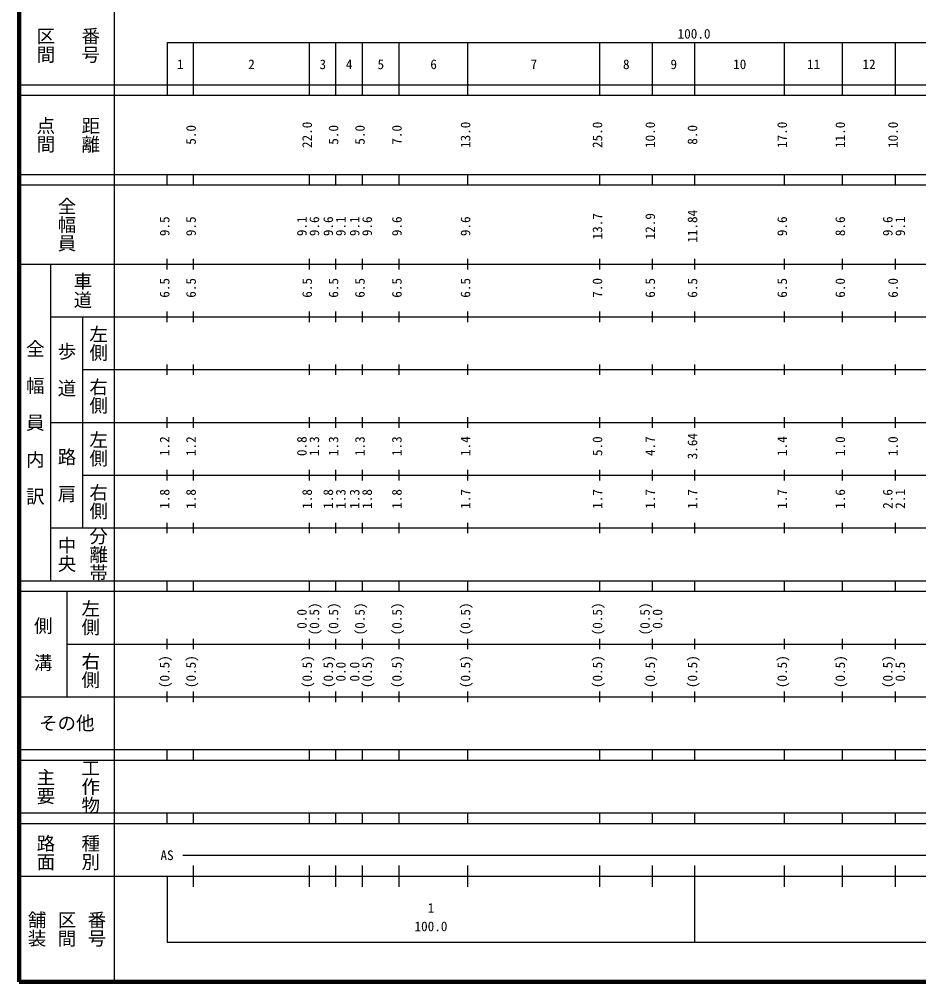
# Model space of a CAD drawing. Units: millimetres on the paper, enlarged 1000 times. Extents: x -25524 to 614476, y -203743 to 156257.
# Drawn here: x -25524 to 144890, y -203743 to -21334 of the extents above; entities that cross this region are included whole.
import ezdxf
from ezdxf.enums import TextEntityAlignment as Align

# ---------------------------------------------------------------- set-up
doc = ezdxf.new("R2010")
doc.units = ezdxf.units.MM
doc.header["$LTSCALE"] = 1000
doc.layers.add('M-TTL', color=2, linetype='Continuous', lineweight=140)
doc.layers.add('M-TTL-BAND', color=7, linetype='Continuous', lineweight=25)
doc.styles.add('@ＭＳ ゴシック', font='')
doc.styles.add('ＭＳ ゴシック', font='')
doc.styles.get('@ＭＳ ゴシック').set_extended_font_data('@MS Gothic')
doc.styles.get('ＭＳ ゴシック').set_extended_font_data('MS Gothic')

msp = doc.modelspace()

# ---------------------------------------------------------------- linework, layer by layer
at = {"layer": 'M-TTL'}
for p, q in [((-25524, 156257), (-25524, -203743)), ((-25524, -203743), (614476, -203743))]:
    msp.add_line(p, q, dxfattribs=at)
at = {"layer": 'M-TTL-BAND'}
for p, q in [((-7524, 146257), (-7524, -203743)), ((2476, -25743), (513476, -25743)), ((2476, -25743), (2476, -35743)), ((7476, -35743), (7476, -25743)), ((29476, -35743), (29476, -25743)), ((34476, -35743), (34476, -25743)), ((39476, -35743), (39476, -25743)), ((46476, -35743), (46476, -25743)), ((59476, -35743), (59476, -25743)), ((84476, -35743), (84476, -25743)), ((94476, -35743), (94476, -25743)), ((102476, -35743), (102476, -25743)), ((119476, -35743), (119476, -25743)), ((130476, -35743), (130476, -25743)), ((140476, -35743), (140476, -25743)), ((-25524, -33743), (513476, -33743)), ((-25524, -35743), (513476, -35743)), ((-25524, -50743), (513476, -50743)), ((2476, -52743), (2476, -50743)), ((7476, -52743), (7476, -50743)), ((29476, -52743), (29476, -50743)), ((34476, -52743), (34476, -50743)), ((39476, -52743), (39476, -50743)), ((46476, -52743), (46476, -50743)), ((59476, -52743), (59476, -50743)), ((84476, -52743), (84476, -50743)), ((94476, -52743), (94476, -50743)), ((102476, -52743), (102476, -50743)), ((119476, -52743), (119476, -50743)), ((130476, -52743), (130476, -50743)), ((140476, -52743), (140476, -50743)), ((-25524, -52743), (513476, -52743)), ((2476, -68743), (2476, -66743)), ((7476, -68743), (7476, -66743)), ((29476, -68743), (29476, -66743)), ((34476, -68743), (34476, -66743)), ((39476, -68743), (39476, -66743)), ((46476, -68743), (46476, -66743)), ((59476, -68743), (59476, -66743)), ((84476, -68743), (84476, -66743)), ((94476, -68743), (94476, -66743)), ((102476, -68743), (102476, -66743)), ((119476, -68743), (119476, -66743)), ((130476, -68743), (130476, -66743)), ((140476, -68743), (140476, -66743)), ((-25524, -67743), (513476, -67743)), ((-19524, -127743), (-19524, -67743)), ((-19524, -77743), (513476, -77743)), ((-13524, -77743), (-13524, -117743)), ((2476, -78743), (2476, -76743)), ((7476, -78743), (7476, -76743)), ((29476, -78743), (29476, -76743)), ((34476, -78743), (34476, -76743)), ((39476, -78743), (39476, -76743)), ((46476, -78743), (46476, -76743)), ((59476, -78743), (59476, -76743)), ((84476, -78743), (84476, -76743)), ((94476, -78743), (94476, -76743)), ((102476, -78743), (102476, -76743)), ((119476, -78743), (119476, -76743)), ((130476, -78743), (130476, -76743)), ((140476, -78743), (140476, -76743)), ((2476, -88743), (2476, -86743)), ((7476, -88743), (7476, -86743)), ((29476, -88743), (29476, -86743)), ((34476, -88743), (34476, -86743)), ((39476, -88743), (39476, -86743)), ((46476, -88743), (46476, -86743)), ((59476, -88743), (59476, -86743)), ((84476, -88743), (84476, -86743)), ((94476, -88743), (94476, -86743)), ((102476, -88743), (102476, -86743)), ((119476, -88743), (119476, -86743)), ((130476, -88743), (130476, -86743)), ((140476, -88743), (140476, -86743)), ((-13524, -87743), (513476, -87743)), ((-19524, -97743), (513476, -97743)), ((2476, -98743), (2476, -96743)), ((7476, -98743), (7476, -96743)), ((29476, -98743), (29476, -96743)), ((34476, -98743), (34476, -96743)), ((39476, -98743), (39476, -96743)), ((46476, -98743), (46476, -96743)), ((59476, -98743), (59476, -96743)), ((84476, -98743), (84476, -96743)), ((94476, -98743), (94476, -96743)), ((102476, -98743), (102476, -96743)), ((119476, -98743), (119476, -96743)), ((130476, -98743), (130476, -96743)), ((140476, -98743), (140476, -96743)), ((2476, -108743), (2476, -106743)), ((7476, -108743), (7476, -106743)), ((29476, -108743), (29476, -106743)), ((34476, -108743), (34476, -106743)), ((39476, -108743), (39476, -106743)), ((46476, -108743), (46476, -106743)), ((59476, -108743), (59476, -106743)), ((84476, -108743), (84476, -106743)), ((94476, -108743), (94476, -106743)), ((102476, -108743), (102476, -106743)), ((119476, -108743), (119476, -106743)), ((130476, -108743), (130476, -106743)), ((140476, -108743), (140476, -106743)), ((-13524, -107743), (513476, -107743)), ((-19524, -117743), (513476, -117743)), ((2476, -118743), (2476, -116743)), ((7476, -118743), (7476, -116743)), ((29476, -118743), (29476, -116743)), ((34476, -118743), (34476, -116743)), ((39476, -118743), (39476, -116743)), ((46476, -118743), (46476, -116743)), ((59476, -118743), (59476, -116743)), ((84476, -118743), (84476, -116743)), ((94476, -118743), (94476, -116743)), ((102476, -118743), (102476, -116743)), ((119476, -118743), (119476, -116743)), ((130476, -118743), (130476, -116743)), ((140476, -118743), (140476, -116743)), ((-25524, -127743), (513476, -127743)), ((2476, -129743), (2476, -127743)), ((7476, -129743), (7476, -127743)), ((29476, -129743), (29476, -127743)), ((34476, -129743), (34476, -127743)), ((39476, -129743), (39476, -127743)), ((46476, -129743), (46476, -127743)), ((59476, -129743), (59476, -127743)), ((84476, -129743), (84476, -127743)), ((94476, -129743), (94476, -127743)), ((102476, -129743), (102476, -127743)), ((119476, -129743), (119476, -127743)), ((130476, -129743), (130476, -127743)), ((140476, -129743), (140476, -127743)), ((-25524, -129743), (513476, -129743)), ((-16524, -129743), (-16524, -149743)), ((-16524, -139743), (513476, -139743)), ((2476, -140743), (2476, -138743)), ((7476, -140743), (7476, -138743)), ((29476, -140743), (29476, -138743)), ((34476, -140743), (34476, -138743)), ((39476, -140743), (39476, -138743)), ((46476, -140743), (46476, -138743)), ((59476, -140743), (59476, -138743)), ((84476, -140743), (84476, -138743)), ((94476, -140743), (94476, -138743)), ((102476, -140743), (102476, -138743)), ((119476, -140743), (119476, -138743)), ((130476, -140743), (130476, -138743)), ((140476, -140743), (140476, -138743)), ((2476, -150743), (2476, -148743)), ((7476, -150743), (7476, -148743)), ((29476, -150743), (29476, -148743)), ((34476, -150743), (34476, -148743)), ((39476, -150743), (39476, -148743)), ((46476, -150743), (46476, -148743)), ((59476, -150743), (59476, -148743)), ((84476, -150743), (84476, -148743)), ((94476, -150743), (94476, -148743)), ((102476, -150743), (102476, -148743)), ((119476, -150743), (119476, -148743)), ((130476, -150743), (130476, -148743)), ((140476, -150743), (140476, -148743)), ((-25524, -149743), (513476, -149743)), ((-25524, -159743), (513476, -159743)), ((2476, -161743), (2476, -159743)), ((7476, -161743), (7476, -159743)), ((29476, -161743), (29476, -159743)), ((34476, -161743), (34476, -159743)), ((39476, -161743), (39476, -159743)), ((46476, -161743), (46476, -159743)), ((59476, -161743), (59476, -159743)), ((84476, -161743), (84476, -159743)), ((94476, -161743), (94476, -159743)), ((102476, -161743), (102476, -159743)), ((119476, -161743), (119476, -159743)), ((130476, -161743), (130476, -159743)), ((140476, -161743), (140476, -159743)), ((-25524, -161743), (513476, -161743)), ((-25524, -171743), (513476, -171743)), ((2476, -173743), (2476, -171743)), ((7476, -173743), (7476, -171743)), ((29476, -173743), (29476, -171743)), ((34476, -173743), (34476, -171743)), ((39476, -173743), (39476, -171743)), ((46476, -173743), (46476, -171743)), ((59476, -173743), (59476, -171743)), ((84476, -173743), (84476, -171743)), ((94476, -173743), (94476, -171743)), ((102476, -173743), (102476, -171743)), ((119476, -173743), (119476, -171743)), ((130476, -173743), (130476, -171743)), ((140476, -173743), (140476, -171743)), ((-25524, -173743), (513476, -173743)), ((5476, -179743), (499476, -179743)), ((7476, -185743), (7476, -181743)), ((29476, -185743), (29476, -181743)), ((34476, -185743), (34476, -181743)), ((39476, -185743), (39476, -181743)), ((46476, -185743), (46476, -181743)), ((59476, -185743), (59476, -181743)), ((84476, -185743), (84476, -181743)), ((94476, -185743), (94476, -181743)), ((102476, -196243), (102476, -181743)), ((119476, -185743), (119476, -181743)), ((130476, -185743), (130476, -181743)), ((140476, -185743), (140476, -181743)), ((-25524, -183743), (513476, -183743)), ((2476, -183743), (2476, -196243)), ((2476, -196243), (513476, -196243))]:
    msp.add_line(p, q, dxfattribs=at)

# ---------------------------------------------------------------- texts
at = {"layer": 'M-TTL-BAND', "style": '@ＭＳ ゴシック'}
for s, p in [('区間', (-20524, -26243)), ('番号', (-12024, -26243)), ('点間', (-20524, -43243)), ('距離', (-12024, -43243)), ('全幅員', (-16524, -60243)), ('車道', (-13524, -72743)), ('左側', (-10524, -82743)), ('全\u3000幅\u3000員\u3000内\u3000訳', (-22524, -97743)), ('歩\u3000道', (-16524, -87743)), ('右側', (-10524, -92743)), ('左側', (-10524, -102743)), ('路\u3000肩', (-16524, -107743)), ('右側', (-10524, -112743)), ('分離帯', (-10524, -122743)), ('中央', (-16524, -122743)), ('左側', (-12024, -134743)), ('側\u3000溝', (-21024, -139743)), ('右側', (-12024, -144743)), ('工作物', (-12024, -166743)), ('主要', (-20524, -166743)), ('路面', (-20524, -179243)), ('種別', (-12024, -179243)), ('舗装', (-22191, -193743)), ('区間', (-16524, -193743)), ('番号', (-10858, -193743))]:
    msp.add_text(s, height=2566, rotation=270, dxfattribs=at).set_placement(p, align=Align.MIDDLE_CENTER)
at = {"layer": 'M-TTL-BAND', "style": 'ＭＳ ゴシック'}
for s, p in [('100.0', (102320, -25548)), ('1', (4976, -31338)), ('2', (18476, -31338)), ('3', (31976, -31338)), ('4', (36976, -31338)), ('5', (42976, -31338)), ('6', (52976, -31338)), ('7', (71976, -31338)), ('8', (89476, -31338)), ('9', (98476, -31338)), ('10', (110976, -31338)), ('11', (124976, -31338)), ('12', (135476, -31338)), ('AS', (2476, -181243)), ('1', (52476, -191220)), ('100.0', (52476, -194710))]:
    msp.add_text(s, height=1833, dxfattribs=at).set_placement(p, align=Align.BOTTOM_CENTER)
for s, p in [('5.0', (8476, -43243)), ('22.0', (30476, -43243)), ('5.0', (35476, -43243)), ('5.0', (40476, -43243)), ('7.0', (47476, -43243)), ('13.0', (60476, -43243)), ('25.0', (85476, -43243)), ('10.0', (95476, -43243)), ('8.0', (103476, -43243)), ('17.0', (120476, -43243)), ('11.0', (131476, -43243)), ('10.0', (141476, -43243)), ('13.7', (85476, -60569)), ('12.9', (95476, -60569)), ('11.84', (103476, -60569)), ('9.5', (3476, -60569)), ('9.5', (8476, -60569)), ('9.1', (29476, -60569)), ('9.6', (31846, -60569)), ('9.6', (34476, -60569)), ('9.1', (36846, -60569)), ('9.1', (39476, -60569)), ('9.6', (41846, -60569)), ('9.6', (47476, -60569)), ('9.6', (60476, -60569)), ('9.6', (120476, -60569)), ('8.6', (131476, -60569)), ('9.6', (140476, -60569)), ('9.1', (142846, -60569)), ('6.5', (3476, -72243)), ('6.5', (8476, -72243)), ('6.5', (30476, -72243)), ('6.5', (35476, -72243)), ('6.5', (40476, -72243)), ('6.5', (47476, -72243)), ('6.5', (60476, -72243)), ('7.0', (85476, -72243)), ('6.5', (95476, -72243)), ('6.5', (103476, -72243)), ('6.5', (120476, -72243)), ('6.0', (131476, -72243)), ('6.0', (141476, -72243)), ('3.64', (103476, -102243)), ('1.2', (3476, -102243)), ('1.2', (8476, -102243)), ('0.8', (29476, -102243)), ('1.3', (31846, -102243)), ('1.3', (35476, -102243)), ('1.3', (40476, -102243)), ('1.3', (47476, -102243)), ('1.4', (60476, -102243)), ('5.0', (85476, -102243)), ('4.7', (95476, -102243)), ('1.4', (120476, -102243)), ('1.0', (131476, -102243)), ('1.0', (141476, -102243)), ('1.8', (3476, -112243)), ('1.8', (8476, -112243)), ('1.8', (30476, -112243)), ('1.8', (34476, -112243)), ('1.3', (36846, -112243)), ('1.3', (39476, -112243)), ('1.8', (41846, -112243)), ('1.8', (47476, -112243)), ('1.7', (60476, -112243)), ('1.7', (85476, -112243)), ('1.7', (95476, -112243)), ('1.7', (103476, -112243)), ('1.7', (120476, -112243)), ('1.6', (131476, -112243)), ('2.6', (140476, -112243)), ('2.1', (142846, -112243)), ('(0.5)', (31846, -134979)), ('(0.5)', (35476, -134979)), ('(0.5)', (40476, -134979)), ('(0.5)', (47476, -134979)), ('(0.5)', (60476, -134979)), ('(0.5)', (85476, -134979)), ('(0.5)', (94476, -134979)), ('0.0', (29476, -134979)), ('0.0', (96846, -134979)), ('(0.5)', (3476, -144979)), ('(0.5)', (8476, -144979)), ('(0.5)', (30476, -144979)), ('(0.5)', (34476, -144979)), ('(0.5)', (41846, -144979)), ('(0.5)', (47476, -144979)), ('(0.5)', (60476, -144979)), ('(0.5)', (85476, -144979)), ('(0.5)', (95476, -144979)), ('(0.5)', (103476, -144979)), ('(0.5)', (120476, -144979)), ('(0.5)', (131476, -144979)), ('(0.5)', (140476, -144979)), ('0.0', (36846, -144979)), ('0.0', (39476, -144979)), ('0.5', (142846, -144979))]:
    msp.add_text(s, height=1833, rotation=90, dxfattribs=at).set_placement(p, align=Align.BOTTOM_CENTER)
msp.add_text('その他', height=2566, dxfattribs=at).set_placement((-16524, -154743), align=Align.MIDDLE_CENTER)

doc.saveas('drawing.dxf')
